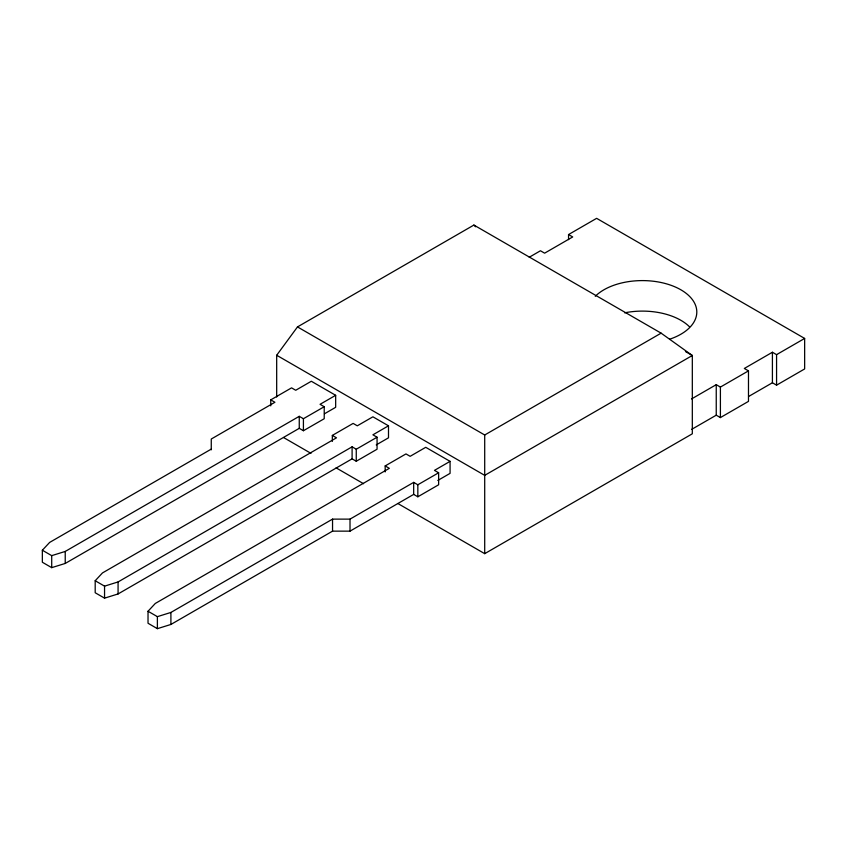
<?xml version="1.0" encoding="UTF-8"?>
<svg xmlns="http://www.w3.org/2000/svg" width="847" height="847" viewBox="0 0 847 847"><rect width="100%" height="100%" fill="white"/><g stroke="black" fill="none" stroke-linecap="round" stroke-linejoin="round"><path stroke-width="1.27" d="M276.683 397.021L276.683 355.253L297.488 326.91L473.897 225.058L661.115 333.157L692.317 355.496L692.317 433.802L484.706 553.663L397.846 503.51M324.517 413.749L335.666 407.312L335.666 395.305L320.06 404.315L324.221 406.719L324.221 418.725L303.417 430.731L299.256 428.338L65.23 563.446L51.709 567.649L42.35 562.249L42.35 550.232L49.634 542.429L211.263 449.111M376.237 444.897L388.498 437.825L388.498 425.808L372.902 434.818L377.063 437.221L377.063 449.228L356.259 461.244L352.098 458.841L118.072 593.948L104.552 598.151L95.192 592.752L95.192 580.746L102.466 572.932L336.492 437.825L332.331 435.422L332.331 441.425M437.814 480.45L450.075 473.367L450.075 461.361L434.469 470.371L438.63 472.774L438.63 484.78L417.836 496.787L413.675 494.394L350.012 531.143L332.543 531.143L170.903 624.461L157.383 628.665L148.024 623.254L148.024 611.248L155.308 603.445L389.334 468.327L385.173 465.924L385.173 471.927M270.754 405.872L270.754 399.869L291.559 387.862L295.719 390.266L311.325 381.256L335.666 395.305M529.227 257.255L540.46 250.765L544.621 253.168L572.71 236.948L568.549 234.555L568.549 239.637M568.549 234.555L596.627 218.335L804.65 338.44L804.65 368.943L776.572 385.163L772.411 382.759L748.812 396.375M42.35 550.232L51.709 555.643L65.23 551.439L299.256 416.322L303.417 418.725L324.221 406.719M332.331 435.422L353.135 423.405L357.296 425.808L372.902 416.809L388.498 425.808M95.192 580.746L104.552 586.145L118.072 581.942L352.098 446.824L356.259 449.228L377.063 437.221M385.173 465.924L405.978 453.918L410.139 456.321L425.734 447.311L450.075 461.361M148.024 611.248L157.383 616.648L170.903 612.445L332.543 519.126L350.012 519.126L413.675 482.377L417.836 484.78L438.63 472.774M297.488 326.91L484.706 434.998L661.115 333.157M691.523 398.948L716.244 384.676L720.405 387.079L748.483 370.87L748.483 401.372L720.405 417.582L716.244 415.189L691.523 429.45M804.65 338.44L776.572 354.649L772.411 352.246L744.322 368.466L748.483 370.87M685.456 351.537L692.317 355.496L484.706 475.358L276.683 355.253M270.754 399.869L274.915 402.272L211.263 439.021L211.263 449.831M283.544 437.518L310.976 453.357M336.121 467.872L363.554 483.711M473.897 225.058L475.622 226.784M776.572 354.649L776.572 385.163M772.411 352.246L772.411 382.759M720.405 387.079L720.405 417.582M716.244 384.676L716.244 415.189M484.706 434.998L484.706 553.663M417.836 484.78L417.836 496.787M413.675 482.377L413.675 494.394M356.259 449.228L356.259 461.244M352.098 446.824L352.098 458.841M350.012 519.126L350.012 531.143M332.543 519.126L332.543 531.143M303.417 418.725L303.417 430.731M299.256 416.322L299.256 428.338M170.903 612.445L170.903 624.461M157.383 616.648L157.383 628.665M118.072 581.942L118.072 593.948M104.552 586.145L104.552 598.151M65.23 551.439L65.23 563.446M51.709 555.643L51.709 567.649M595.261 296.302A54.42 31.424 0 0 1 680.872 289.801A54.42 31.424 0 0 1 669.606 339.224M624.61 312.829A54.42 31.424 0 0 1 689.522 326.815"/></g></svg>
